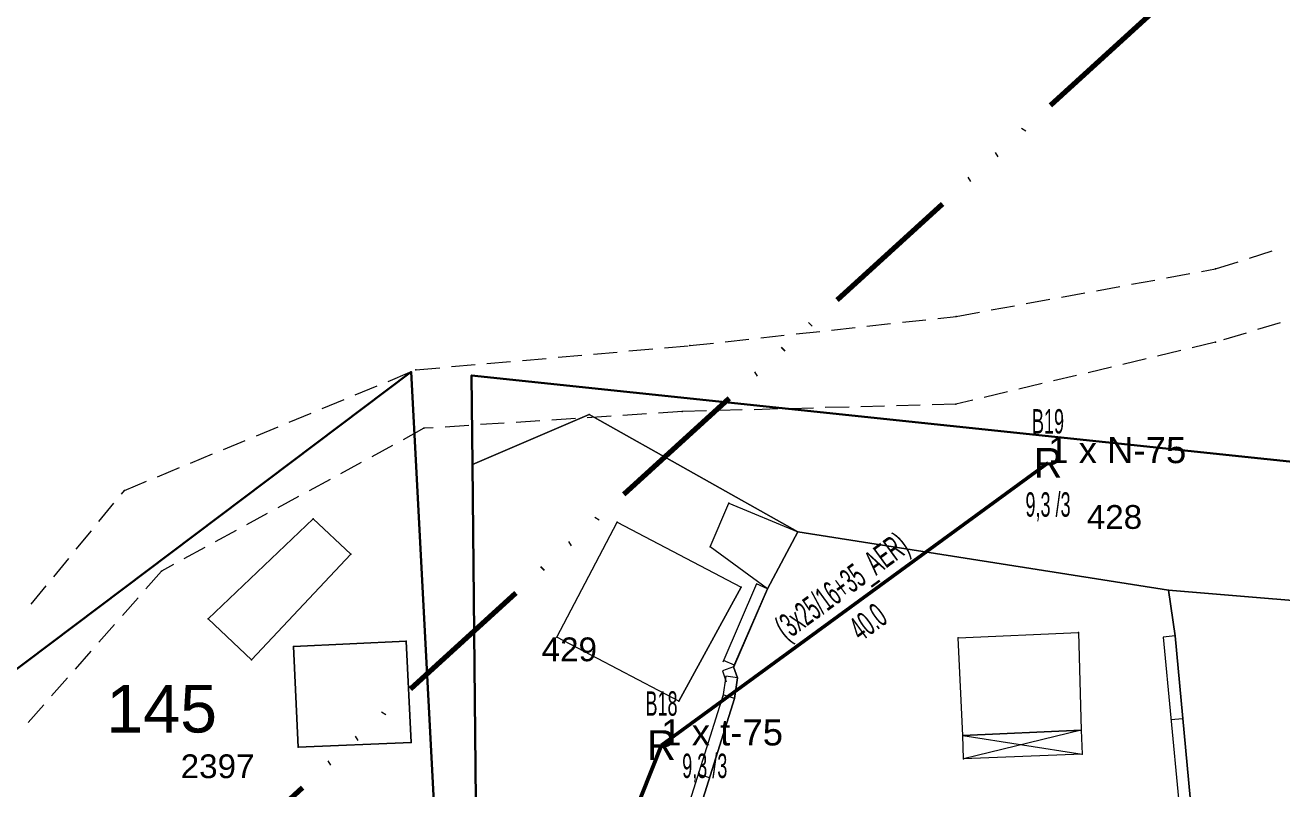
# Model space of a CAD drawing. Header units: millimetres. Extents: x 614452 to 616952, y 4151662 to 4153442.
# Drawn here: x 615471.6 to 615577.4, y 4152677.7 to 4152742 of the extents above; entities that cross this region are included whole.
import ezdxf
from ezdxf.enums import TextEntityAlignment as Align
from ezdxf.xclip import XClip

# ---------------------------------------------------------------- set-up
doc = ezdxf.new("R2010")
doc.units = ezdxf.units.MM
doc.header["$XCLIPFRAME"] = 2
doc.linetypes.add('ACAD_ISO14W100', pattern=[24, 12, -3, 0, -3, 0, -3, 0, -3])
for name, color, linetype, lineweight in [('02_ADA_ALN_YENI', 7, 'Continuous', 30), ('02_ADA_NO_YENI', 18, 'Continuous', 0), ('03_PARSEL_ALN_ESKI', 18, 'Continuous', 0), ('03_PARSEL_ALN_YENI', 171, 'Continuous', 0), ('03_PARSEL_NO_ESKI', 5, 'Continuous', 0), ('03_PARSEL_SNR_YENI', 5, 'Continuous', 0), ('04_YAPI_ALN_TSCLSIZ', 18, 'Continuous', 0), ('04_YAPI_SNR_TSCLSZ', 77, 'Continuous', 0), ('06_DETAY_SNR_PAFTA', 26, 'Continuous', 0), ('07_SNRTIP_GECERLI', 30, 'Continuous', 0), ('07_SNRTIP_SABIT', 18, 'Continuous', 0), ('DIREK_AG_MEVCUT', 120, 'Continuous', 25), ('HAT_AG_HAVAI_MEVCUT', 126, 'Continuous', 50), ('NOKTA_DETAY_YENI', 171, 'Continuous', 0), ('NOKTA_PARSEL_ESKI', 6, 'Continuous', 0), ('NOKTA_PARSEL_YENI', 30, 'Continuous', 0), ('NOKTA_YAPI_TSCLSIZ', 77, 'Continuous', 0), ('TRAFO_BOLGE_TUM', 254, 'ACAD_ISO14W100', 70)]:
    doc.layers.add(name, color=color, linetype=linetype, lineweight=lineweight)
doc.layers.add('Unknown_Point_Feature', color=7, linetype='Continuous')
doc.styles.add('Direk', font='B_CAD')
doc.styles.get("Standard").update_dxf_attribs({"font": 'Arial'})

# ---------------------------------------------------------------- blocks, each defined once
blk = doc.blocks.new('fggg')
at = {"layer": '02_ADA_ALN_YENI', "color": 252}
blk.add_polyline3d([(615504.6, 4152703.74, 0), (615506.57, 4152666.46, 0), (615504.09, 4152658.97, 0), (615495.77, 4152666.68, 0), (615480.97, 4152672.52, 0), (615449.49, 4152671.63, 0), (615504.12, 4152712.78, 0), (615504.6, 4152703.74, 0)], close=True, dxfattribs=at)
blk.add_polyline3d([(615585.2, 4152630.28, 0), (615575.47, 4152626.3, 0), (615567.92, 4152627.55, 0), (615555.18, 4152628.96, 0), (615549.8, 4152637.06, 0), (615538.27, 4152645.45, 0), (615532.91, 4152649.76, 0), (615528.64, 4152654.44, 0), (615526.41, 4152658.54, 0), (615524.84, 4152663.58, 0), (615519.98, 4152665.51, 0), (615524.48, 4152669.9, 0), (615524.48, 4152669.9, 0), (615530.3, 4152673.23, 0), (615528.36, 4152675.83, 0), (615509.65, 4152668.21, 0), (615509.29, 4152704.99, 0), (615509.22, 4152712.48, 0), (615602.85, 4152702.63, 0)], dxfattribs=at)
at = {"layer": '03_PARSEL_ALN_ESKI', "color": 252}
for p in [(615563.61, 4152700.57), (615517.74, 4152689.43), (615488.23, 4152679.59)]:
    blk.add_point(p, dxfattribs=at)
at = {"layer": '03_PARSEL_ALN_YENI', "color": 252}
for points in [[(615504.6, 4152703.74, 0), (615506.57, 4152666.46, 0), (615504.09, 4152658.97, 0), (615495.77, 4152666.68, 0), (615480.97, 4152672.52, 0), (615449.49, 4152671.63, 0), (615504.12, 4152712.78, 0), (615504.6, 4152703.74, 0)], [(615536.67, 4152699.32, 0), (615519.1, 4152709.2, 0), (615509.29, 4152704.99, 0), (615509.22, 4152712.48, 0), (615602.85, 4152702.63, 0), (615614.19, 4152694.8, 0), (615603.62, 4152691.45, 0), (615567.88, 4152694.42, 0), (615536.67, 4152699.32, 0)], [(615509.29, 4152704.99, 0), (615519.1, 4152709.2, 0), (615536.67, 4152699.32, 0), (615534.12, 4152694.53, 0), (615531.27, 4152687.95, 0), (615531.59, 4152687.02, 0), (615531.34, 4152685.3, 0), (615528.36, 4152675.83, 0), (615509.65, 4152668.21, 0), (615509.29, 4152704.99, 0)], [(615536.67, 4152699.32, 0), (615567.88, 4152694.42, 0), (615568.43, 4152690.56, 0), (615569.69, 4152676.97, 0), (615572.64, 4152660.13, 0), (615572.46, 4152652.15, 0), (615549.85, 4152648.6, 0), (615538.27, 4152645.45, 0), (615532.91, 4152649.76, 0), (615528.64, 4152654.44, 0), (615526.41, 4152658.54, 0), (615524.84, 4152663.58, 0), (615519.98, 4152665.51, 0), (615524.48, 4152669.9, 0), (615530.3, 4152673.23, 0), (615528.36, 4152675.83, 0), (615531.34, 4152685.3, 0), (615531.59, 4152687.02, 0), (615531.27, 4152687.95, 0), (615534.12, 4152694.53, 0), (615536.67, 4152699.32, 0)], [(615572.64, 4152660.13, 0), (615569.69, 4152676.97, 0), (615568.43, 4152690.56, 0), (615567.88, 4152694.42, 0), (615603.62, 4152691.45, 0), (615614.19, 4152694.8, 0), (615621.47, 4152689.77, 0), (615621.75, 4152674.85, 0), (615617.63, 4152669.97, 0), (615614.59, 4152666.39, 0), (615612.54, 4152663.24, 0), (615597.01, 4152663.19, 0), (615585.97, 4152661.84, 0), (615572.64, 4152660.13, 0)]]:
    blk.add_polyline3d(points, close=True, dxfattribs=at)
at = {"layer": '03_PARSEL_SNR_YENI', "color": 252}
for p, q in [((615533.2, 4152694.93, 0.95), (615530.35, 4152688.34, 0.95)), ((615534.12, 4152694.53, 0.95), (615531.34, 4152688.11, 0.95)), ((615534.12, 4152694.53, 0.95), (615533.2, 4152694.93, 0.95)), ((615568.43, 4152690.56, 0.95), (615567.43, 4152690.46, 0.95)), ((615567.43, 4152690.46, 0.95), (615568.7, 4152676.88, 0.95)), ((615568.43, 4152690.56, 0.95), (615569.08, 4152683.59, 0.95)), ((615531.27, 4152687.95, 0.95), (615530.32, 4152687.63, 0.95)), ((615531.34, 4152688.11, 0.95), (615530.42, 4152688.5, 0.95)), ((615531.34, 4152688.11, 0.95), (615531.27, 4152687.95, 0.95)), ((615531.27, 4152687.95, 0.95), (615531.59, 4152687.02, 0.95)), ((615530.32, 4152687.63, 0.95), (615530.64, 4152686.7, 0.95)), ((615530.6, 4152687.16, 0.95), (615530.35, 4152685.44, 0.95)), ((615531.59, 4152687.02, 0.95), (615530.6, 4152687.16, 0.95)), ((615531.59, 4152687.02, 0.95), (615531.34, 4152685.3, 0.95)), ((615530.39, 4152685.6, 0.95), (615527.41, 4152676.14, 0.95)), ((615531.34, 4152685.3, 0.95), (615529.24, 4152678.62, 0.95)), ((615531.34, 4152685.3, 0.95), (615530.39, 4152685.6, 0.95)), ((615569.08, 4152683.59, 0.95), (615568.08, 4152683.49, 0.95)), ((615569.08, 4152683.59, 0.95), (615569.69, 4152676.97, 0.95)), ((615529.24, 4152678.62, 0.95), (615528.28, 4152678.92, 0.95)), ((615529.24, 4152678.62, 0.95), (615528.36, 4152675.83, 0.95))]:
    blk.add_line(p, q, dxfattribs=at)
for p in [(615534.12, 4152694.53, 672.72), (615568.43, 4152690.56, 672.88), (615531.27, 4152687.95, 671.19), (615531.27, 4152687.95, 671.19), (615531.59, 4152687.02, 670.93), (615531.59, 4152687.02, 670.93), (615531.34, 4152685.3, 670.65), (615531.34, 4152685.3, 670.65)]:
    blk.add_point(p, dxfattribs=at)
at = {"layer": '04_YAPI_ALN_TSCLSIZ', "color": 252}
for points in [[(615529.3, 4152698.07, 0), (615530.87, 4152701.74, 0), (615536.67, 4152699.32, 0), (615534.12, 4152694.53, 0), (615529.3, 4152698.07, 0)], [(615499.05, 4152697.43, 0), (615490.68, 4152688.56, 0), (615487.03, 4152692.01, 0), (615495.89, 4152700.42, 0), (615499.05, 4152697.43, 0)], [(615526.66, 4152685.06, 0), (615516.39, 4152690.45, 0), (615521.47, 4152700.13, 0), (615531.9, 4152694.66, 0), (615526.66, 4152685.06, 0)], [(615503.72, 4152690.13, 0), (615504.13, 4152681.6, 0), (615494.62, 4152681.19, 0), (615494.22, 4152689.68, 0), (615503.72, 4152690.13, 0)], [(615550.18, 4152690.4, 0), (615560.3, 4152690.85, 0), (615560.52, 4152682.62, 0), (615550.55, 4152682.17, 0), (615550.18, 4152690.4, 0)]]:
    blk.add_polyline3d(points, close=True, dxfattribs=at)
at = {"layer": '04_YAPI_SNR_TSCLSZ', "color": 252}
for p, q in [((615529.3, 4152698.07, 672.37), (615530.87, 4152701.74, 675.76)), ((615530.87, 4152701.74, 675.76), (615536.67, 4152699.32, 675.4)), ((615487.03, 4152692.01, 675.37), (615495.89, 4152700.42, 680.17)), ((615499.05, 4152697.43, 669.74), (615495.89, 4152700.42, 680.17)), ((615516.39, 4152690.45, 672.79), (615521.47, 4152700.13, 669.51)), ((615521.47, 4152700.13, 669.51), (615531.9, 4152694.66, 672.43)), ((615536.67, 4152699.32, 675.4), (615534.12, 4152694.53, 672.23)), ((615490.68, 4152688.56, 675.46), (615499.05, 4152697.43, 669.74)), ((615534.12, 4152694.53, 672.23), (615529.3, 4152698.07, 672.37)), ((615526.66, 4152685.06, 671.89), (615531.9, 4152694.66, 672.43)), ((615487.03, 4152692.01, 675.37), (615490.68, 4152688.56, 675.46)), ((615503.72, 4152690.13, 673.1), (615494.22, 4152689.68, 669.4)), ((615504.13, 4152681.6, 673.55), (615503.72, 4152690.13, 673.1)), ((615526.66, 4152685.06, 671.89), (615516.39, 4152690.45, 672.79)), ((615550.18, 4152690.4, 668.35), (615560.3, 4152690.85, 676.84)), ((615550.55, 4152682.17, 676.48), (615550.18, 4152690.4, 668.35)), ((615560.3, 4152690.85, 676.84), (615560.52, 4152682.62, 675.55)), ((615494.22, 4152689.68, 669.4), (615494.62, 4152681.19, 673.59)), ((615550.55, 4152682.17, 676.48), (615560.52, 4152682.62, 675.55)), ((615560.52, 4152682.62, 675.55), (615550.63, 4152680.22, 676.08)), ((615560.52, 4152682.62, 675.55), (615560.6, 4152680.62, 675.11)), ((615494.62, 4152681.19, 673.59), (615504.13, 4152681.6, 673.55)), ((615550.55, 4152682.17, 676.48), (615560.6, 4152680.62, 675.11)), ((615550.63, 4152680.22, 676.08), (615550.55, 4152682.17, 676.48)), ((615560.6, 4152680.62, 675.11), (615550.63, 4152680.22, 676.08))]:
    blk.add_line(p, q, dxfattribs=at)
at = {"layer": '06_DETAY_SNR_PAFTA', "color": 252}
for p, q in [((615574.68, 4152722.35, 0.95), (615576.59, 4152722.96, 0.95)), ((615571.83, 4152721.44, 0.95), (615573.73, 4152722.05, 0.95)), ((615567.71, 4152720.69, 0.95), (615569.68, 4152721.05, 0.95)), ((615570.66, 4152721.23, 0.95), (615571.83, 4152721.44, 0.95)), ((615561.81, 4152719.61, 0.95), (615563.77, 4152719.97, 0.95)), ((615564.76, 4152720.15, 0.95), (615566.73, 4152720.51, 0.95)), ((615555.9, 4152718.53, 0.95), (615557.87, 4152718.89, 0.95)), ((615558.86, 4152719.07, 0.95), (615560.82, 4152719.43, 0.95)), ((615548.46, 4152717.28, 0.95), (615550, 4152717.45, 0.95)), ((615550, 4152717.45, 0.95), (615551.97, 4152717.81, 0.95)), ((615552.95, 4152717.99, 0.95), (615554.92, 4152718.35, 0.95)), ((615539.51, 4152716.3, 0.95), (615541.5, 4152716.52, 0.95)), ((615542.49, 4152716.63, 0.95), (615544.48, 4152716.85, 0.95)), ((615545.47, 4152716.96, 0.95), (615547.46, 4152717.17, 0.95)), ((615577.28, 4152716.91, 0.95), (615575.37, 4152716.34, 0.95)), ((615530.56, 4152715.32, 0.95), (615532.55, 4152715.54, 0.95)), ((615533.55, 4152715.64, 0.95), (615535.53, 4152715.86, 0.95)), ((615536.53, 4152715.97, 0.95), (615538.52, 4152716.19, 0.95)), ((615571.82, 4152715.27, 0.95), (615569.87, 4152714.8, 0.95)), ((615574.41, 4152716.05, 0.95), (615572.5, 4152715.47, 0.95)), ((615516.49, 4152714.01, 0.95), (615518.48, 4152714.19, 0.95)), ((615519.47, 4152714.27, 0.95), (615521.47, 4152714.45, 0.95)), ((615522.46, 4152714.54, 0.95), (615524.46, 4152714.71, 0.95)), ((615525.45, 4152714.8, 0.95), (615527.44, 4152714.98, 0.95)), ((615527.58, 4152714.99, 0.95), (615529.57, 4152715.21, 0.95)), ((615568.9, 4152714.57, 0.95), (615566.95, 4152714.11, 0.95)), ((615504.53, 4152712.96, 0.95), (615506.53, 4152713.13, 0.95)), ((615507.52, 4152713.22, 0.95), (615509.51, 4152713.4, 0.95)), ((615510.51, 4152713.48, 0.95), (615512.5, 4152713.66, 0.95)), ((615513.5, 4152713.75, 0.95), (615515.49, 4152713.92, 0.95)), ((615563.06, 4152713.18, 0.95), (615561.12, 4152712.71, 0.95)), ((615565.98, 4152713.87, 0.95), (615564.03, 4152713.41, 0.95)), ((615502.18, 4152711.98, 0.95), (615504.03, 4152712.75, 0.95)), ((615560.14, 4152712.48, 0.95), (615558.2, 4152712.02, 0.95)), ((615499.41, 4152710.84, 0.95), (615501.26, 4152711.6, 0.95)), ((615554.31, 4152711.09, 0.95), (615552.36, 4152710.63, 0.95)), ((615557.23, 4152711.79, 0.95), (615555.28, 4152711.32, 0.95)), ((615496.64, 4152709.69, 0.95), (615498.49, 4152710.46, 0.95)), ((615546.98, 4152709.98, 0.95), (615544.98, 4152709.93, 0.95)), ((615549.98, 4152710.06, 0.95), (615547.98, 4152710.01, 0.95)), ((615551.39, 4152710.4, 0.95), (615549.98, 4152710.06, 0.95)), ((615493.87, 4152708.55, 0.95), (615495.72, 4152709.31, 0.95)), ((615520.95, 4152709.05, 0.95), (615518.95, 4152708.92, 0.95)), ((615523.94, 4152709.25, 0.95), (615521.95, 4152709.12, 0.95)), ((615526.94, 4152709.44, 0.95), (615524.94, 4152709.31, 0.95)), ((615528.99, 4152709.5, 0.95), (615526.99, 4152709.44, 0.95)), ((615531.99, 4152709.58, 0.95), (615529.99, 4152709.52, 0.95)), ((615534.99, 4152709.66, 0.95), (615532.99, 4152709.6, 0.95)), ((615537.98, 4152709.74, 0.95), (615535.99, 4152709.68, 0.95)), ((615540.98, 4152709.82, 0.95), (615538.98, 4152709.77, 0.95)), ((615543.98, 4152709.9, 0.95), (615541.98, 4152709.85, 0.95)), ((615491.1, 4152707.4, 0.95), (615492.94, 4152708.16, 0.95)), ((615505.2, 4152708.03, 0.95), (615503.45, 4152707.07, 0.95)), ((615505.98, 4152708.08, 0.95), (615505.2, 4152708.03, 0.95)), ((615508.98, 4152708.27, 0.95), (615506.98, 4152708.14, 0.95)), ((615511.97, 4152708.47, 0.95), (615509.97, 4152708.34, 0.95)), ((615514.96, 4152708.66, 0.95), (615512.97, 4152708.53, 0.95)), ((615517.96, 4152708.86, 0.95), (615515.96, 4152708.73, 0.95)), ((615488.32, 4152706.25, 0.95), (615490.17, 4152707.02, 0.95)), ((615485.55, 4152705.11, 0.95), (615487.4, 4152705.87, 0.95)), ((615502.57, 4152706.59, 0.95), (615500.81, 4152705.64, 0.95)), ((615482.78, 4152703.96, 0.95), (615484.63, 4152704.72, 0.95)), ((615499.93, 4152705.16, 0.95), (615498.17, 4152704.2, 0.95)), ((615497.3, 4152703.73, 0.95), (615495.54, 4152702.77, 0.95)), ((615479.75, 4152702.5, 0.95), (615480.01, 4152702.81, 0.95)), ((615480.01, 4152702.81, 0.95), (615481.85, 4152703.58, 0.95)), ((615477.84, 4152700.18, 0.95), (615479.11, 4152701.72, 0.95)), ((615494.66, 4152702.29, 0.95), (615492.9, 4152701.34, 0.95)), ((615492.02, 4152700.86, 0.95), (615490.27, 4152699.91, 0.95)), ((615475.94, 4152697.86, 0.95), (615477.21, 4152699.4, 0.95)), ((615489.39, 4152699.43, 0.95), (615487.63, 4152698.47, 0.95)), ((615486.75, 4152697.99, 0.95), (615485, 4152697.04, 0.95)), ((615474.04, 4152695.54, 0.95), (615475.31, 4152697.08, 0.95)), ((615484.12, 4152696.56, 0.95), (615483.12, 4152696.02, 0.95)), ((615483.12, 4152696.02, 0.95), (615481.8, 4152694.52, 0.95)), ((615472.14, 4152693.22, 0.95), (615473.41, 4152694.77, 0.95)), ((615481.14, 4152693.77, 0.95), (615479.82, 4152692.27, 0.95)), ((615479.16, 4152691.52, 0.95), (615477.84, 4152690.02, 0.95)), ((615477.18, 4152689.27, 0.95), (615475.86, 4152687.77, 0.95)), ((615475.19, 4152687.02, 0.95), (615473.87, 4152685.51, 0.95)), ((615473.21, 4152684.76, 0.95), (615471.89, 4152683.26, 0.95))]:
    blk.add_line(p, q, dxfattribs=at)
for p in [(615571.83, 4152721.44, 682.1), (615571.83, 4152721.44, 682.1), (615550, 4152717.45, 679.21), (615550, 4152717.45, 679.21), (615571.82, 4152715.27, 682.32), (615571.82, 4152715.27, 682.32), (615527.58, 4152714.99, 676.59), (615527.58, 4152714.99, 676.59), (615504.53, 4152712.96, 675.61), (615504.53, 4152712.96, 675.61), (615549.98, 4152710.06, 679.44), (615549.98, 4152710.06, 679.44), (615526.94, 4152709.44, 676.35), (615526.94, 4152709.44, 676.35), (615505.2, 4152708.03, 675.47), (615505.2, 4152708.03, 675.47), (615480.01, 4152702.81, 677.86), (615480.01, 4152702.81, 677.86), (615483.12, 4152696.02, 677.58), (615483.12, 4152696.02, 677.58)]:
    blk.add_point(p, dxfattribs=at)
at = {"layer": '07_SNRTIP_GECERLI', "color": 252}
for points in [[(615449.49, 4152671.63, 0), (615504.12, 4152712.78, 0)], [(615504.12, 4152712.78, 0), (615504.6, 4152703.74, 0)], [(615509.29, 4152704.99, 0), (615509.22, 4152712.48, 0)], [(615509.22, 4152712.48, 0), (615602.85, 4152702.63, 0), (615614.19, 4152694.8, 0)], [(615509.29, 4152704.99, 0), (615519.1, 4152709.2, 0), (615536.67, 4152699.32, 674.18)], [(615509.29, 4152704.99, 0), (615509.65, 4152668.21, 0)], [(615504.6, 4152703.74, 0), (615506.57, 4152666.46, 0)], [(615536.67, 4152699.32, 674.18), (615567.88, 4152694.42, 0)], [(615614.19, 4152694.8, 0), (615603.62, 4152691.45, 0), (615567.88, 4152694.42, 0)], [(615567.88, 4152694.42, 0), (615568.43, 4152690.56, 672.88)]]:
    blk.add_polyline3d(points, dxfattribs=at)
at = {"layer": '07_SNRTIP_SABIT', "color": 252}
for points in [[(615536.67, 4152699.32, 674.18), (615534.12, 4152694.53, 672.72), (615531.27, 4152687.95, 671.19), (615531.59, 4152687.02, 670.93), (615531.34, 4152685.3, 670.65), (615528.36, 4152675.83, 669.5)], [(615572.64, 4152660.13, 664.29), (615569.69, 4152676.97, 669.41), (615568.43, 4152690.56, 672.88)]]:
    blk.add_polyline3d(points, dxfattribs=at)
at = {"layer": 'NOKTA_DETAY_YENI', "color": 252}
for p in [(615571.83, 4152721.44, 682.1), (615550, 4152717.45, 679.21), (615571.82, 4152715.27, 682.32), (615527.58, 4152714.99, 676.59), (615504.53, 4152712.96, 675.61), (615549.98, 4152710.06, 679.44), (615526.94, 4152709.44, 676.35), (615505.2, 4152708.03, 675.47), (615480.01, 4152702.81, 677.86), (615483.12, 4152696.02, 677.58)]:
    blk.add_point(p, dxfattribs=at)
at = {"layer": 'NOKTA_PARSEL_ESKI', "color": 252}
for p in [(615504.12, 4152712.78), (615509.22, 4152712.48), (615519.1, 4152709.2), (615509.29, 4152704.99), (615504.6, 4152703.74), (615567.88, 4152694.42)]:
    blk.add_point(p, dxfattribs=at)
at = {"layer": 'NOKTA_PARSEL_YENI', "color": 252}
for p in [(615536.67, 4152699.32, 674.18), (615534.12, 4152694.53, 672.72), (615568.43, 4152690.56, 672.88), (615531.27, 4152687.95, 671.19), (615531.59, 4152687.02, 670.93), (615531.34, 4152685.3, 670.65)]:
    blk.add_point(p, dxfattribs=at)
at = {"layer": 'NOKTA_YAPI_TSCLSIZ', "color": 252}
for p in [(615530.87, 4152701.74, 675.76), (615495.89, 4152700.42, 680.17), (615521.47, 4152700.13), (615499.05, 4152697.43), (615529.3, 4152698.07, 672.37), (615531.9, 4152694.66, 672.43), (615487.03, 4152692.01, 675.37), (615503.72, 4152690.13, 673.1), (615516.39, 4152690.45, 672.79), (615550.18, 4152690.4), (615560.3, 4152690.85, 676.84), (615494.22, 4152689.68), (615490.68, 4152688.56, 675.46), (615526.66, 4152685.06, 671.89), (615560.52, 4152682.62, 675.55), (615504.13, 4152681.6, 673.55), (615550.55, 4152682.17, 676.48), (615494.62, 4152681.19, 673.59), (615560.6, 4152680.62, 675.11), (615550.63, 4152680.22, 676.08)]:
    blk.add_point(p, dxfattribs=at)
at = {"layer": '02_ADA_NO_YENI', "color": 252}
blk.add_text('145', height=4, dxfattribs=at).set_placement((615478.47, 4152682.43))
at = {"layer": '03_PARSEL_NO_ESKI', "color": 252}
for s, p in [('428', (615560.99, 4152699.57)), ('429', (615515.11, 4152688.43)), ('2397', (615484.73, 4152678.59))]:
    blk.add_text(s, height=2, dxfattribs=at).set_placement(p)

msp = doc.modelspace()

# ---------------------------------------------------------------- linework, layer by layer
at = {"layer": 'HAT_AG_HAVAI_MEVCUT'}
for p in [(615557.73, 4152705.12), (615509.11, 4152641.03)]:
    msp.add_line(p, (615525.2, 4152681.37), dxfattribs=at)
at = {"layer": 'TRAFO_BOLGE_TUM', "flags": 128}
msp.add_lwpolyline([(615486.15, 4152669.73), (615486.14, 4152669.74), (616077.97, 4153209.43), (616078.15, 4153209.6), (616079.01, 4153210.2), (616079.07, 4153210.22), (616079.06, 4153210.23), (616244.06, 4153303.22), (616244.96, 4153303.63), (616245.97, 4153303.9), (616247.01, 4153303.99), (616248.05, 4153303.9), (616248.33, 4153303.83), (616248.33, 4153303.84), (616279.31, 4153296.85), (616280.04, 4153296.64), (616280.99, 4153296.2), (616281.85, 4153295.6), (616282.59, 4153294.86), (616283.19, 4153294), (616283.63, 4153293.05), (616283.9, 4153292.04), (616283.99, 4153291), (616283.9, 4153289.96), (616283.63, 4153288.95), (616283.19, 4153288.01), (616283.19, 4153288.01), (615803.49, 4152453.53), (615803.48, 4152453.52), (615803.31, 4152453.28), (615803.33, 4152453.27), (615607.27, 4152149.14), (615606.83, 4152148.54), (615606.09, 4152147.8), (615605.23, 4152147.2), (615604.28, 4152146.75), (615603.27, 4152146.48), (615602.57, 4152146.42), (615602.57, 4152146.4), (615216.37, 4152124.26), (615216.03, 4152124.25), (615214.99, 4152124.34), (615213.97, 4152124.61), (615213.03, 4152125.05), (615212.17, 4152125.65), (615211.43, 4152126.39), (615210.83, 4152127.25), (615210.39, 4152128.2), (615210.12, 4152129.21), (615210.03, 4152130.25), (615210.12, 4152131.29), (615210.39, 4152132.3), (615210.7, 4152132.98), (615210.69, 4152132.98), (615484.84, 4152668.05), (615484.98, 4152668.31), (615485.58, 4152669.17), (615486.15, 4152669.73), (615486.15, 4152669.73)], dxfattribs=at)

# ---------------------------------------------------------------- block references
ref = msp.add_blockref('fggg', (0, 0))
XClip(ref).set_block_clipping_path([(615240.7433106549, 4153442.5), (615240.7433106545, 4152542.5), (614452.5, 4152542.5), (614452.5, 4151662.5), (616764.340303037, 4151662.5), (616764.340303037, 4152542.5), (616327.5, 4152542.5), (616327.5, 4153442.5)])

# ---------------------------------------------------------------- texts
at = {"layer": 'DIREK_AG_MEVCUT', "width": 0.53}
for s, p in [('B19', (615557.73, 4152708.62)), ('9,3 /3', (615557.73, 4152701.62)), ('B18', (615525.2, 4152684.87)), ('9,3 /3', (615528.84, 4152679.63))]:
    msp.add_text(s, height=2.05, dxfattribs=at).set_placement(p, align=Align.MIDDLE_CENTER)
at = {"layer": 'DIREK_AG_MEVCUT', "style": 'Direk'}
for p in [(615557.73, 4152705.12), (615525.2, 4152681.37)]:
    msp.add_text('R', height=2.5, dxfattribs=at).set_placement(p, align=Align.MIDDLE_CENTER)
at = {"layer": 'HAT_AG_HAVAI_MEVCUT', "lineweight": 30, "width": 0.53}
msp.add_text('(3x25/16+35_AER)', height=2.05, rotation=396.133, dxfattribs=at).set_placement((615540.96, 4152693.93, 307762.6), align=Align.CENTER)
msp.add_text('40.0', height=2.05, rotation=396.133, dxfattribs=at).set_placement((615541.97, 4152692.56, 307762.6), align=Align.TOP_CENTER)
at = {"layer": 'Unknown_Point_Feature', "color": 0}
for s, p in [('1 x N-75', (615557.75, 4152705.1)), ('1 x t-75', (615525.18, 4152681.34))]:
    msp.add_text(s, height=2.2, dxfattribs=at).set_placement(p)

doc.saveas('drawing.dxf')
